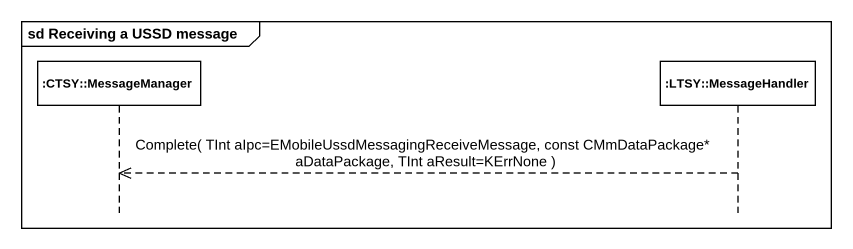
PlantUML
@startuml
mainframe sd Receiving a USSD message
hide footbox
participant ":CTSY::MessageManager" as CTSY_MessageManager
participant ":LTSY::MessageHandler" as LTSY_MessageHandler

LTSY_MessageHandler -->> CTSY_MessageManager : Complete( TInt aIpc=EMobileUssdMessagingReceiveMessage, const CMmDataPackage* aDataPackage, TInt aResult=KErrNone )
@enduml
